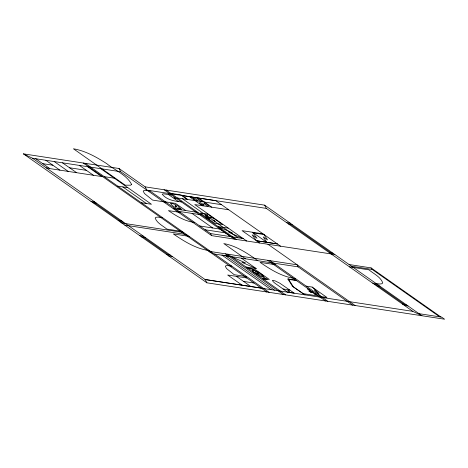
<?xml version="1.0" encoding="UTF-8"?>
<svg xmlns="http://www.w3.org/2000/svg" width="468" height="468" viewBox="0 0 468 468"><rect width="100%" height="100%" fill="white"/><g stroke="black" fill="none" stroke-linecap="round" stroke-linejoin="round"><path stroke-width="0.7" d="M197.408 200.93C195.7 197.174 188.686 197.502 197.151 200.889M202.123 201.649C200.409 197.9 193.401 198.221 201.86 201.609M419.012 313.671L441.634 317.134L444.6 319.217L206.891 282.812L23.4 153.855L119.012 168.498L145.138 186.855L264.607 205.154L421.972 315.754L412.84 311.366L266.339 208.406L146.864 190.107L145.138 186.855M23.4 153.855L32.538 158.237L120.738 171.75L211.653 235.644L331.128 253.937M42.752 163.66L52.849 165.21M69.492 167.76L86.41 170.346M104.218 176.647L114.315 178.191M46.151 167.842L49.409 168.34M101.164 176.22L102.27 176.389M170.767 193.331L181.052 194.904L187.656 199.549L177.378 197.976M149.924 190.962L145.279 190.388L143.828 190.575L143.208 191.16L144.472 193.536L152.621 200.099L165.795 202.117M117.737 186.147L127.875 187.697L151.451 204.27L141.354 202.72M171.516 195.01L163.496 193.799L162.191 194.161C166.555 199.865 174.617 201.24 181.391 201.948M187.574 199.473L221.469 204.668M228.735 209.775L194.764 204.569L243.091 238.534M165.438 201.866L175.535 203.41L185.644 210.518M286.527 222.598L290.23 223.166M288.382 223.897L292.085 224.464M173.23 208.634L197.935 212.419M176.688 211.068L201.392 214.847M180.508 212.454L168.445 210.606C176.372 216.052 184.977 221.387 194.741 222.464M90.968 201.339L94.671 201.907M92.822 202.644L96.525 203.206M162.577 217.661L157.734 217.094L155.932 217.322L155.171 218.047C156.991 223.183 162.823 225.711 166.801 229.086L182.187 231.444M228.185 228.127L218.082 226.582L232.216 232.83L228.782 232.303L242.974 238.522M263.022 233.865L242.079 230.654L259.6 242.986M253.48 232.929L263.981 234.538M199.76 225.986L220.065 229.098M205.136 229.765L225.336 232.859M149.222 190.47L210.553 233.573L243.22 238.575L246.677 241.002M256.4 240.716L277.343 243.927L256.388 240.727L252.135 234.842L257.002 238.265L252.504 232.251L266.848 242.325L263.238 236.902L267.538 239.92L263.905 234.486M329.308 252.661L333.011 253.229M118.211 220.486L121.914 221.054M331.163 253.966L334.86 254.534M120.065 221.791L123.768 222.353M121.832 223.031L183.696 232.508M124.798 225.114L186.662 234.591M189.189 236.369L173.324 233.936C184.287 241.424 196.08 248.865 209.5 250.643M349.087 264.525L371.042 267.889L440.967 317.035M351.556 266.263L372.159 269.422L439.616 316.824M349.52 266.871L369.012 269.855C373.716 273.844 380.595 276.834 382.754 282.9L381.847 283.754L379.729 284.029L372.686 283.146M139.838 235.685L143.541 236.252M141.687 236.983L145.39 237.551M210.044 252.135L212.062 252.445L85.264 163.326M228.694 256.095L221.879 255.054L271.124 289.663M298.128 266.865L297.198 264.824L208.851 251.293L214.666 254.083L298.128 266.865L352.562 305.124M275.822 264.777L260.097 262.367C270.791 269.679 282.315 276.921 295.431 278.559M374.382 284.339L378.08 284.907M376.231 285.638L379.934 286.205M166.801 254.633L170.504 255.2M246.127 267.047L256.23 268.591L241.412 258.178M247.391 267.942L251.579 268.585L267.234 279.583L263.045 278.94M168.65 255.937L172.353 256.499M248.227 268.533L255.329 269.615L269.311 279.443L262.209 278.355M231.789 266.116L227.284 265.555L225.915 265.73L225.33 266.28L226.518 268.521L234.193 274.698L246.73 276.617M253.943 272.546L255.78 272.826L257.072 273.733L255.236 273.452M295.846 280.145L287.99 278.946L288.61 279.378L296.466 280.578M306.248 286.159L312.138 287.065L326.956 297.478L321.066 296.572L314.478 290.33L319 293.506L312.138 287.065M246.782 277.951L227.688 275.026L242.126 285.17M308.587 289.148L307.558 288.99L311.144 291.505M308.377 289.563L309.43 289.739M402.468 304.083L406.171 304.65M404.323 305.382L408.026 305.949M312.168 291.663C305.739 289.622 310.512 292.716 312.835 292.131M243.571 281.426L254.001 283.023M283.029 288.978L289.762 290.008M314.572 293.916L315.602 294.074M316.391 294.629L315.368 294.471L311.811 291.974M303.229 293.658L318.375 295.975M205.072 279.495L261.22 288.095M32.538 158.237L205.159 279.56L412.84 311.366M256.201 268.574L242.009 262.355L245.443 262.881L231.309 256.634M175.904 206.546L175.055 205.809L176.377 206.429M258.459 273.523L257.301 273.002L258.962 274.084L257.652 273.236L258.471 273.64M290.23 224.184L331.157 252.948M378.08 285.925L404.323 304.364M280.572 246.197L215.771 200.667L181.906 195.489L187.656 199.549M267.942 244.261L355.089 305.51M211.817 207.236L199.269 198.42L189.844 196.975L202.387 205.791M182.45 198.748L237.984 237.773M269.948 260.647L327.84 301.334M267.591 260.29L325.482 300.977M310.822 291.459L311.489 291.927M166.134 190.072L236.358 239.423M164.116 189.762L234.339 239.113M219.96 229.08L230.712 236.638M168.486 194.548L178.361 201.486M192.108 213.478L212.735 227.974M257.886 260.699C247.49 253.41 236.533 245.881 223.809 243.576L245.472 258.798M305.013 294.852L292.196 286.077L304.592 294.787M181.163 209.828L178.589 208.02L177.77 207.897L180.344 209.705M227.834 254.2L285.726 294.887M225.482 253.837L283.374 294.524M225.289 255.575L274.529 290.183M100.801 168.691L127.834 187.691M122.827 186.925L146.402 203.492M214.666 254.083L269.1 292.336M83.24 163.016L266.742 291.979M87.569 166.666L101.614 176.535L49.772 168.597L35.732 158.728M79.396 165.415L93.43 175.284M236.358 276.354L250.789 286.498M62.472 162.823L76.658 172.71M54.224 161.559L68.264 171.428M45.829 160.278L59.869 170.141M94.671 202.925L120.065 220.767M143.541 237.27L168.65 254.914M371.042 267.889L372.159 269.422M264.607 205.154L266.339 208.406M210.553 233.573L211.653 235.644M205.159 279.56L206.891 282.812M119.012 168.498L120.738 171.75M203.949 205.072C198.49 204.785 197.566 199.532 203.949 205.072M203.966 203.305C208.471 208.342 211.208 205.083 203.966 203.305M252.398 270.159L252.86 271.218L254.867 272.908L260.547 276.167A5.78 1.141 29.1 0 0 262.928 276.998L263.232 277.044A5.786 1.141 29.1 0 0 263.923 276.687C261.138 273.417 256.692 270.527 252.398 270.159M272.715 280.49L273.002 281.508L274.763 283.087L287.469 292.096L294.202 293.132L279.817 283.204L275.038 280.847L272.715 280.49M213.507 220.323L214.613 221.036L213.507 220.323M205.856 214.941L206.961 215.654L205.856 214.941M205.44 214.677L207.377 215.923L205.44 214.677M213.092 220.054L215.028 221.3L213.092 220.054M175.371 206.008L176.582 206.645L175.371 206.008M181.052 209.015L180.911 209.202C177.068 208.909 172.762 206.669 170.522 203.539L170.662 203.346C174.505 203.638 178.811 205.885 181.052 209.015M131.561 184.351L130.66 185.205L125.202 185.164L73.429 148.783C85.556 150.86 96.466 157.096 106.71 163.63C114.812 170.34 126.594 174.751 131.561 184.351M311.027 292.219L309.015 290.821L311.009 292.219M174.406 197.736L173.897 197.654L175.98 198.836L174.406 197.736M207.71 214.139L200.134 212.981L205.072 216.45L212.647 217.614L207.71 214.139M213.402 218.135L205.832 216.976L214.97 223.394L222.54 224.558L213.402 218.135M208.319 217.901L205.961 217.538L207.441 218.579L209.799 218.942L208.319 217.901M309.377 289.932L308.903 289.657L309.377 289.932M314.812 293.752L315.081 293.998L314.812 293.752M288.774 290.874L287.709 290.71L289.522 291.4L288.774 290.874M288.557 279.273L287.832 278.934L292.5 286.287L293.225 286.627L288.557 279.273"/></g></svg>
